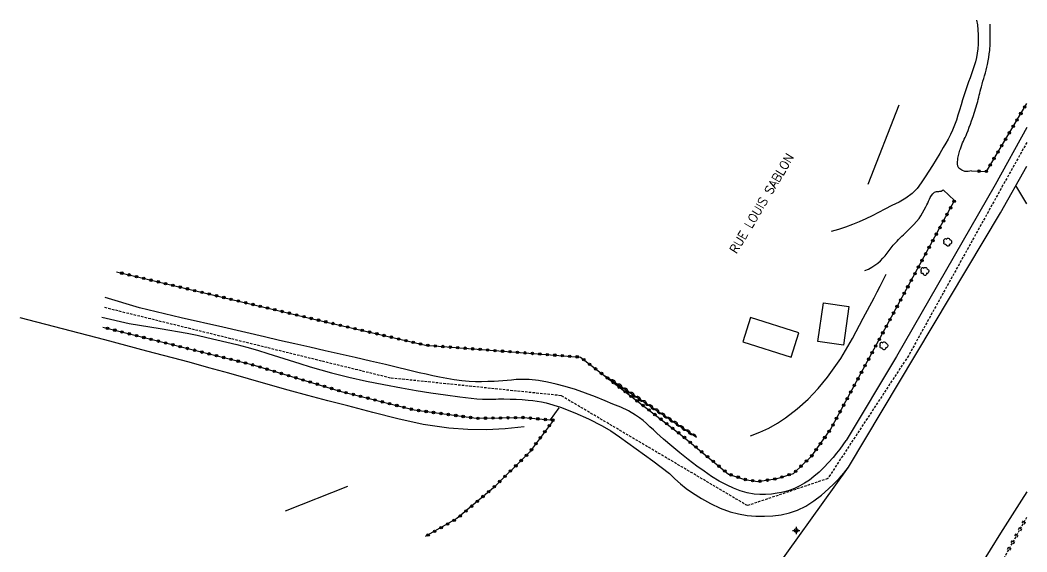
# Model space of a CAD drawing. Header units: millimetres. Extents: x 163000 to 164000, y 152000 to 153000.
# Drawn here: x 163798.3 to 164000, y 152319.2 to 152425.8 of the extents above; entities that cross this region are included whole.
import ezdxf

# ---------------------------------------------------------------- set-up
doc = ezdxf.new("R2010")
doc.units = ezdxf.units.MM
doc.linetypes.add('DASHED', pattern=[0.75, 0.5, -0.25])
doc.layers.get('0').update_dxf_attribs({"linetype": 'CONTINUOUS'})
for name, color, linetype in [('W0001', 6, 'DASHED'), ('W0008', 7, 'CONTINUOUS'), ('W0017', 7, 'CONTINUOUS'), ('W0104', 1, 'CONTINUOUS'), ('W0220', 5, 'DASHED'), ('W0300', 7, 'CONTINUOUS'), ('W0310', 3, 'CONTINUOUS'), ('W0323', 7, 'CONTINUOUS'), ('W0330', 7, 'CONTINUOUS'), ('W0853', 7, 'CONTINUOUS'), ('W0989', 7, 'CONTINUOUS')]:
    doc.layers.add(name, color=color, linetype=linetype)
doc.styles.get("Standard").update_dxf_attribs({"font": 'romans.shx', "width": 0.85})

# ---------------------------------------------------------------- blocks, each defined once
blk = doc.blocks.new('T853')
for p, q in [((-0.75, 0), (0.75, 0)), ((0, 0.75), (0, -0.75))]:
    blk.add_line(p, q)
blk.add_ellipse((0, 0), major_axis=(-0.265, 0.265), ratio=1, start_param=3.926991, end_param=10.210176)
blk = doc.blocks.new('T300')
for p, q in [((-0.8, 0.51), (-0.86, 0.34)), ((-0.86, 0.34), (-0.86, 0.17)), ((-0.86, 0.17), (-0.74, 0.06)), ((-0.69, 0.63), (-0.8, 0.51)), ((-0.8, -0.06), (-0.74, 0.06)), ((-0.74, 0.06), (-0.69, 0.11)), ((-0.57, 0.69), (-0.69, 0.63)), ((-0.46, 0.69), (-0.57, 0.69)), ((-0.29, 0.63), (-0.46, 0.69)), ((-0.29, 0.63), (-0.17, 0.74)), ((-0.23, 0.57), (-0.29, 0.63)), ((-0.17, 0.74), (-0.06, 0.8)), ((-0.06, 0.8), (0.06, 0.8)), ((0.06, 0.8), (0.23, 0.74)), ((0.23, 0.74), (0.34, 0.63)), ((0.34, 0.63), (0.4, 0.51)), ((0.46, 0.46), (0.34, 0.46)), ((0.4, 0.51), (0.4, 0.46)), ((0.57, 0.4), (0.46, 0.46)), ((0.57, 0.4), (0.69, 0.29)), ((0.69, 0.29), (0.74, 0.17)), ((0.74, 0.06), (0.69, -0.17)), ((0.74, 0.17), (0.74, 0.06)), ((-0.8, -0.17), (-0.8, -0.06)), ((-0.8, -0.23), (-0.8, -0.17)), ((-0.74, -0.34), (-0.8, -0.23)), ((-0.69, -0.4), (-0.74, -0.34)), ((-0.51, -0.46), (-0.69, -0.4)), ((-0.4, -0.46), (-0.51, -0.46)), ((-0.4, -0.46), (-0.34, -0.46)), ((-0.34, -0.46), (-0.34, -0.4)), ((-0.34, -0.51), (-0.34, -0.46)), ((-0.29, -0.63), (-0.34, -0.51)), ((-0.17, -0.74), (-0.29, -0.63)), ((-0.06, -0.8), (-0.17, -0.74)), ((0.06, -0.8), (-0.06, -0.8)), ((0.17, -0.74), (0.06, -0.8)), ((0.23, -0.69), (0.17, -0.74)), ((0.29, -0.46), (0.23, -0.46)), ((0.29, -0.63), (0.23, -0.69)), ((0.46, -0.4), (0.29, -0.46)), ((0.34, -0.51), (0.29, -0.63)), ((0.34, -0.51), (0.34, -0.46)), ((0.57, -0.34), (0.46, -0.4)), ((0.63, -0.29), (0.57, -0.34)), ((0.69, -0.17), (0.63, -0.29))]:
    blk.add_line(p, q)
blk = doc.blocks.new('t323o')
at = {"color": 0, "linetype": 'Continuous'}
for radius in [0.25, 0.15]:
    blk.add_circle((0, 0), radius, dxfattribs=at)
blk = doc.blocks.new('t310o')
at = {"color": 0, "linetype": 'Continuous'}
for centre, start, end in [((-0.5, 0.38), 216.8699, 323.1304), ((0.5, -0.37), 36.8699, 143.1303)]:
    blk.add_arc(centre, 0.625, start, end, dxfattribs=at)
blk = doc.blocks.new('t220o')
at = {"color": 0, "linetype": 'Continuous'}
for p, q in [((-0.25, 0.25), (0.25, 0.25)), ((-0.25, -0.25), (0.25, -0.25))]:
    blk.add_line(p, q, dxfattribs=at)

msp = doc.modelspace()

# ---------------------------------------------------------------- linework, layer by layer
at = {"layer": 'W0001'}
msp.add_lwpolyline([(164000, 152401.31), (163995.19, 152392.71), (163976.27, 152358.53), (163960.1, 152333.9), (163944.02, 152328.48), (163906.68, 152350.53), (163872.48, 152354.07), (163851.4, 152359.26), (163815, 152368.24)], dxfattribs=at)
at = {"layer": 'W0008'}
for points in [[(164000, 152404.28), (163993.64, 152392.84), (163973.9, 152358.36), (163963.79, 152341.56)], [(163964.25, 152336.17), (163994.71, 152387.22), (164000, 152396.56)], [(163963.76, 152341.56), (163963.16, 152340.68), (163962.52, 152339.82), (163961.86, 152338.98), (163961.18, 152338.16), (163960.28, 152337.14), (163959.35, 152336.14), (163958.38, 152335.19), (163957.34, 152334.3), (163956.43, 152333.62), (163955.48, 152332.99), (163954.48, 152332.43), (163953.45, 152331.93), (163952.6, 152331.6), (163951.73, 152331.33), (163950.84, 152331.12), (163949.95, 152330.95), (163948.81, 152330.8), (163947.66, 152330.7), (163946.5, 152330.69), (163945.35, 152330.79), (163943.94, 152331.06), (163942.57, 152331.47), (163941.24, 152331.98), (163939.94, 152332.56), (163938.34, 152333.4), (163936.81, 152334.35), (163935.33, 152335.38), (163933.87, 152336.42), (163932.16, 152337.71), (163930.49, 152339.05), (163928.85, 152340.43), (163927.21, 152341.8), (163926.51, 152342.41), (163925.83, 152343.03), (163925.16, 152343.67), (163924.49, 152344.3), (163923.81, 152344.93), (163923.11, 152345.54), (163922.38, 152346.11), (163921.61, 152346.64), (163920.15, 152347.49), (163918.62, 152348.2), (163917.07, 152348.84), (163915.52, 152349.47), (163913.54, 152350.28), (163911.56, 152351.05), (163909.54, 152351.76), (163907.5, 152352.38), (163905.72, 152352.85), (163903.93, 152353.26), (163902.12, 152353.57), (163900.29, 152353.77), (163899.41, 152353.8), (163898.53, 152353.79), (163897.65, 152353.74), (163896.77, 152353.66), (163895.9, 152353.58), (163895.03, 152353.5), (163894.15, 152353.43), (163893.28, 152353.39), (163892.02, 152353.35), (163890.76, 152353.31), (163889.5, 152353.31), (163888.25, 152353.36), (163886.76, 152353.5), (163885.28, 152353.71), (163883.81, 152353.96), (163882.34, 152354.23), (163880.98, 152354.51), (163879.62, 152354.81), (163878.26, 152355.12), (163876.91, 152355.46), (163875.55, 152355.79), (163874.2, 152356.13), (163872.85, 152356.47), (163871.49, 152356.79), (163868.47, 152357.48), (163865.44, 152358.17), (163862.41, 152358.86), (163859.38, 152359.54), (163856.35, 152360.23), (163853.32, 152360.91), (163850.29, 152361.61), (163847.27, 152362.31), (163838.91, 152364.24), (163830.55, 152366.17), (163822.21, 152368.16), (163815.32, 152370.2)], [(163814.68, 152366.29), (163814.68, 152366.29), (163820.14, 152365.02), (163820.14, 152365.02), (163826.32, 152363.97), (163831.75, 152363.07), (163831.75, 152363.07), (163833.74, 152362.63), (163835.73, 152362.18), (163837.73, 152361.72), (163839.71, 152361.25), (163841.7, 152360.76), (163843.68, 152360.24), (163845.82, 152359.64), (163847.95, 152359), (163850.07, 152358.33), (163852.18, 152357.65), (163854.3, 152356.97), (163856.42, 152356.31), (163858.55, 152355.68), (163860.7, 152355.1), (163864.18, 152354.25), (163867.67, 152353.47), (163871.18, 152352.75), (163874.7, 152352.08), (163877.62, 152351.58), (163880.55, 152351.12), (163883.49, 152350.71), (163886.42, 152350.31), (163887.55, 152350.17), (163888.67, 152350.02), (163889.8, 152349.9), (163890.94, 152349.83), (163891.47, 152349.81), (163892.01, 152349.81), (163892.55, 152349.82), (163893.09, 152349.84), (163893.62, 152349.86), (163894.16, 152349.87), (163894.7, 152349.88), (163895.23, 152349.88), (163896.45, 152349.85), (163897.67, 152349.81), (163898.89, 152349.74), (163900.1, 152349.63), (163901, 152349.55), (163901.89, 152349.45), (163902.78, 152349.32), (163903.66, 152349.12), (163906.57, 152348.21), (163909.41, 152347.12), (163912.19, 152345.87), (163914.89, 152344.5), (163916.67, 152343.45), (163918.37, 152342.3), (163920.03, 152341.1), (163921.69, 152339.9), (163923.39, 152338.68), (163925.08, 152337.44), (163926.76, 152336.18), (163928.41, 152334.9)], [(163928.41, 152334.9), (163929.47, 152333.83), (163930.59, 152332.83), (163931.77, 152331.9), (163933, 152331.04), (163934.79, 152329.91), (163936.63, 152328.88), (163938.54, 152327.98), (163940.54, 152327.26), (163942.22, 152326.82), (163943.94, 152326.53), (163945.68, 152326.38), (163947.42, 152326.36), (163949.09, 152326.45), (163950.77, 152326.65), (163952.42, 152327.01), (163954.02, 152327.55), (163955.73, 152328.4), (163957.32, 152329.44), (163958.82, 152330.61), (163960.25, 152331.82), (163961.34, 152332.82), (163962.37, 152333.89), (163963.34, 152335), (163964.25, 152336.17)]]:
    msp.add_lwpolyline(points, dxfattribs=at)
at = {"layer": 'W0017'}
for points in [[(163989.93, 152425.83), (163990.08, 152424.86), (163990.19, 152423.87), (163990.24, 152422.89), (163990.26, 152421.9), (163990.23, 152421), (163990.17, 152420.1), (163990.07, 152419.2), (163989.91, 152418.31), (163989.71, 152417.48), (163989.47, 152416.66), (163989.2, 152415.85), (163988.92, 152415.05), (163988.62, 152414.26), (163988.32, 152413.47), (163988.03, 152412.67), (163987.75, 152411.87), (163987.43, 152410.85), (163987.12, 152409.84), (163986.82, 152408.82), (163986.51, 152407.8), (163986.2, 152406.78), (163985.87, 152405.77), (163985.51, 152404.77), (163985.11, 152403.78), (163984.69, 152402.87), (163984.23, 152401.99), (163983.74, 152401.13), (163983.25, 152400.27), (163982.56, 152399.07), (163981.85, 152397.88), (163981.12, 152396.71), (163980.36, 152395.55), (163979.61, 152394.39), (163978.85, 152393.22), (163978.02, 152392.09), (163977.04, 152391.07), (163975.77, 152390.11), (163974.39, 152389.32), (163972.97, 152388.63), (163971.57, 152387.92), (163970.3, 152387.25), (163969.03, 152386.59), (163967.73, 152385.97), (163966.42, 152385.38), (163965.04, 152384.83), (163963.64, 152384.32), (163962.23, 152383.84), (163960.81, 152383.42)], [(163988.91, 152395.62), (163988.25, 152395.45), (163987.57, 152395.49), (163986.94, 152395.72), (163986.4, 152396.14), (163986.17, 152396.55), (163986.1, 152397.01), (163986.12, 152397.44), (163986.16, 152397.84), (163986.18, 152398.13), (163986.22, 152398.41), (163986.27, 152398.69), (163986.34, 152398.97), (163986.42, 152399.24), (163986.5, 152399.51), (163986.58, 152399.79), (163986.67, 152400.05), (163986.81, 152400.44), (163986.96, 152400.83), (163987.12, 152401.2), (163987.3, 152401.58), (163987.47, 152401.95), (163987.64, 152402.32), (163987.81, 152402.7), (163987.97, 152403.07), (163988.21, 152403.71), (163988.45, 152404.35), (163988.68, 152404.99), (163988.91, 152405.64), (163989.21, 152406.5), (163989.5, 152407.37), (163989.78, 152408.24), (163990.04, 152409.12), (163990.16, 152409.53), (163990.27, 152409.95), (163990.37, 152410.37), (163990.47, 152410.79), (163990.57, 152411.2), (163990.67, 152411.62), (163990.77, 152412.04), (163990.88, 152412.46), (163991.03, 152413.02), (163991.19, 152413.58), (163991.36, 152414.13), (163991.52, 152414.69), (163991.69, 152415.25), (163991.84, 152415.81), (163991.99, 152416.37), (163992.12, 152416.94), (163992.26, 152417.64), (163992.38, 152418.34), (163992.48, 152419.05), (163992.55, 152419.77), (163992.64, 152421.08), (163992.68, 152422.4), (163992.68, 152423.71), (163992.63, 152425.03)], [(163967.55, 152375.65), (163968.25, 152375.93), (163968.92, 152376.28), (163969.56, 152376.68), (163970.17, 152377.13), (163970.67, 152377.58), (163971.14, 152378.07), (163971.58, 152378.59), (163972, 152379.12), (163972.4, 152379.65), (163972.81, 152380.18), (163973.23, 152380.7), (163973.67, 152381.2), (163973.99, 152381.53), (163974.31, 152381.86), (163974.63, 152382.18), (163974.96, 152382.49), (163975.29, 152382.81), (163975.62, 152383.12), (163975.94, 152383.44), (163976.26, 152383.77), (163976.81, 152384.32), (163977.36, 152384.88), (163977.9, 152385.45), (163978.39, 152386.06), (163978.77, 152386.62), (163979.11, 152387.21), (163979.44, 152387.81), (163979.77, 152388.4), (163979.96, 152388.77), (163980.13, 152389.15), (163980.29, 152389.54), (163980.46, 152389.92), (163980.65, 152390.3), (163980.88, 152390.68), (163981.15, 152391.02), (163981.47, 152391.32), (163981.67, 152391.43), (163981.9, 152391.47), (163982.13, 152391.49), (163982.34, 152391.49), (163982.57, 152391.51), (163982.8, 152391.56), (163983.03, 152391.66), (163983.22, 152391.83)], [(163983.22, 152391.83), (163985.51, 152389.66)]]:
    msp.add_lwpolyline(points, dxfattribs=at)
at = {"layer": 'W0104'}
for points in [[(163958.13, 152361.38), (163959.25, 152369.16), (163964.36, 152368.43), (163963.25, 152360.65), (163958.13, 152361.38)], [(163944.62, 152366.2), (163943.07, 152361.3), (163952.75, 152358.23), (163954.3, 152363.13), (163944.62, 152366.2)]]:
    msp.add_lwpolyline(points, close=True, dxfattribs=at)
at = {"layer": 'W0220'}
msp.add_lwpolyline([(163989.95, 152308.06), (164000, 152326.19)], dxfattribs=at)
at = {"layer": 'W0300'}
for points in [[(163968.2, 152392.94), (163974.43, 152408.87)], [(163944.63, 152342.51), (163946.48, 152343.21), (163948.28, 152344.04), (163950.01, 152345), (163951.67, 152346.09), (163953.99, 152347.89), (163956.17, 152349.85), (163958.2, 152351.97), (163960.08, 152354.21), (163962.75, 152358), (163965.07, 152362.01), (163967.22, 152366.09), (163969.39, 152370.15), (163970.02, 152371.32), (163970.63, 152372.49), (163971.23, 152373.68), (163971.81, 152374.87)], [(163899.26, 152344.25), (163895.5, 152343.87), (163891.73, 152343.71), (163887.96, 152343.76), (163884.19, 152344.03), (163879.05, 152344.78), (163873.97, 152345.89), (163868.94, 152347.18), (163863.93, 152348.47), (163859.94, 152349.48), (163855.96, 152350.54), (163851.98, 152351.64), (163848.02, 152352.76), (163844.05, 152353.89), (163840.09, 152355.02), (163836.12, 152356.14), (163832.15, 152357.22), (163823.69, 152359.48), (163815.23, 152361.72), (163806.76, 152363.93), (163798.29, 152366.11)], [(163863.85, 152332.31), (163851.37, 152327.37)]]:
    msp.add_lwpolyline(points, dxfattribs=at)
at = {"layer": 'W0310'}
msp.add_lwpolyline([(163915.53, 152354.51), (163933.82, 152342.18)], dxfattribs=at)
at = {"layer": 'W0323'}
for points in [[(163988.91, 152395.62), (163991.88, 152395.48), (164000, 152409.12)], [(163817.59, 152375.36), (163856.89, 152365.95), (163879.54, 152360.65), (163910.54, 152358.26), (163930.88, 152342.56), (163940.24, 152334.81), (163943.45, 152333.75), (163946.11, 152333.32), (163949.95, 152333.89), (163953.24, 152334.95), (163956.93, 152338.49), (163960.66, 152343.76), (163985.51, 152389.66)], [(163814.87, 152364.26), (163844.71, 152356.76), (163862.58, 152351.4), (163877.26, 152347.68), (163889.69, 152345.99), (163899.15, 152346.15), (163905.13, 152345.61), (163900.37, 152339.19), (163893.11, 152332.07), (163885.82, 152325.87), (163879.44, 152322.28)]]:
    msp.add_lwpolyline(points, dxfattribs=at)
at = {"layer": 'W0330'}
for points in [[(164000, 152389.01), (163997.78, 152392.64)], [(163906.22, 152348.07), (163904.47, 152345.67)], [(163946.82, 152311.86), (163964.25, 152336.17)], [(164000, 152331.27), (163998.95, 152329.6), (163994.73, 152322.95), (163990.59, 152316.25)]]:
    msp.add_lwpolyline(points, dxfattribs=at)

# ---------------------------------------------------------------- block references
at = {"layer": 'W0220', "rotation": 60.99630754353236}
for p in [(163999.4, 152325.11), (163997.95, 152322.49), (163998.67, 152323.8), (163997.22, 152321.18), (163996.49, 152319.86)]:
    msp.add_blockref('t220o', p, dxfattribs=at)
at = {"layer": 'W0300'}
for p in [(163984.19, 152381.29), (163979.61, 152375.46), (163971.38, 152360.52)]:
    msp.add_blockref('T300', p, dxfattribs=at)
at = {"layer": 'W0310', "rotation": 326.0184017721612}
for p in [(163916.78, 152353.67), (163918.02, 152352.83), (163919.26, 152351.99), (163920.51, 152351.15), (163921.75, 152350.32), (163923, 152349.48), (163924.24, 152348.64), (163925.48, 152347.8), (163926.73, 152346.96), (163927.97, 152346.12), (163929.22, 152345.29), (163930.46, 152344.45), (163931.7, 152343.61), (163932.95, 152342.77)]:
    msp.add_blockref('t310o', p, dxfattribs=at)
at = {"layer": 'W0323'}
for p, rotation in [((163998.8, 152407.11), 59.22678855336376), ((163999.57, 152408.4), 59.22678855336376), ((163998.03, 152405.82), 59.22678855336376), ((163996.5, 152403.24), 59.22678855336376), ((163997.27, 152404.53), 59.22678855336376), ((163995.73, 152401.95), 59.22678855336376), ((163994.2, 152399.38), 59.22678855336376), ((163994.96, 152400.67), 59.22678855336376), ((163993.43, 152398.09), 59.22678855336376), ((163990.41, 152395.55), 357.3736048039485), ((163991.89, 152395.51), 59.22678855336376), ((163992.66, 152396.8), 59.22678855336376), ((163985.43, 152389.51), 61.5658202565192), ((163984, 152386.87), 61.5658202565192), ((163984.72, 152388.19), 61.5658202565192), ((163983.29, 152385.55), 61.5658202565192), ((163981.86, 152382.92), 61.5658202565192), ((163982.58, 152384.24), 61.5658202565192), ((163981.15, 152381.6), 61.5658202565192), ((163979.72, 152378.96), 61.5658202565192), ((163980.43, 152380.28), 61.5658202565192), ((163979, 152377.64), 61.5658202565192), ((163818.68, 152375.1), 346.5419680972122), ((163820.14, 152374.75), 346.5419680972122), ((163977.58, 152375), 61.5658202565192), ((163978.29, 152376.32), 61.5658202565192), ((163821.6, 152374.4), 346.5419680972122), ((163823.05, 152374.05), 346.5419680972122), ((163824.51, 152373.7), 346.5419680972122), ((163825.97, 152373.35), 346.5419680972122), ((163827.43, 152373), 346.5419680972122), ((163976.86, 152373.68), 61.5658202565192), ((163828.89, 152372.65), 346.5419680972122), ((163830.35, 152372.3), 346.5419680972122), ((163831.81, 152371.95), 346.5419680972122), ((163833.27, 152371.6), 346.5419680972122), ((163834.72, 152371.26), 346.5419680972122), ((163836.18, 152370.91), 346.5419680972122), ((163975.43, 152371.05), 61.5658202565192), ((163976.15, 152372.36), 61.5658202565192), ((163837.64, 152370.56), 346.5419680972122), ((163839.1, 152370.21), 346.5419680972122), ((163840.56, 152369.86), 346.5419680972122), ((163842.02, 152369.51), 346.5419680972122), ((163843.48, 152369.16), 346.5419680972122), ((163844.94, 152368.81), 346.5419680972122), ((163974.72, 152369.73), 61.5658202565192), ((163846.4, 152368.46), 346.5419680972122), ((163847.85, 152368.11), 346.5419680972122), ((163849.31, 152367.76), 346.5419680972122), ((163850.77, 152367.42), 346.5419680972122), ((163852.23, 152367.07), 346.5419680972122), ((163853.69, 152366.72), 346.5419680972122), ((163973.29, 152367.09), 61.5658202565192), ((163974, 152368.41), 61.5658202565192), ((163855.15, 152366.37), 346.5419680972122), ((163856.61, 152366.02), 346.5419680972122), ((163858.07, 152365.68), 346.8246734703933), ((163859.53, 152365.33), 346.8246734703933), ((163860.99, 152364.99), 346.8246734703933), ((163862.45, 152364.65), 346.8246734703933), ((163972.58, 152365.77), 61.5658202565192), ((163815.8, 152364.03), 345.8860060986368), ((163817.26, 152363.66), 345.8860060986368), ((163818.71, 152363.3), 345.8860060986368), ((163820.17, 152362.93), 345.8860060986368), ((163863.91, 152364.31), 346.8246734703933), ((163865.37, 152363.97), 346.8246734703933), ((163866.83, 152363.62), 346.8246734703933), ((163868.29, 152363.28), 346.8246734703933), ((163869.75, 152362.94), 346.8246734703933), ((163871.21, 152362.6), 346.8246734703933), ((163971.15, 152363.13), 61.5658202565192), ((163971.86, 152364.45), 61.5658202565192), ((163821.62, 152362.56), 345.8860060986368), ((163823.08, 152362.2), 345.8860060986368), ((163824.53, 152361.83), 345.8860060986368), ((163825.99, 152361.47), 345.8860060986368), ((163827.44, 152361.1), 345.8860060986368), ((163828.9, 152360.74), 345.8860060986368), ((163872.67, 152362.26), 346.8246734703933), ((163874.13, 152361.91), 346.8246734703933), ((163875.59, 152361.57), 346.8246734703933), ((163877.05, 152361.23), 346.8246734703933), ((163878.51, 152360.89), 346.8246734703933), ((163879.99, 152360.61), 355.5859210056412), ((163970.43, 152361.81), 61.5658202565192), ((163830.35, 152360.37), 345.8860060986368), ((163831.8, 152360), 345.8860060986368), ((163833.26, 152359.64), 345.8860060986368), ((163834.71, 152359.27), 345.8860060986368), ((163836.17, 152358.91), 345.8860060986368), ((163881.48, 152360.5), 355.5859210056412), ((163882.98, 152360.38), 355.5859210056412), ((163884.47, 152360.27), 355.5859210056412), ((163885.97, 152360.15), 355.5859210056412), ((163887.46, 152360.04), 355.5859210056412), ((163888.96, 152359.92), 355.5859210056412), ((163890.45, 152359.81), 355.5859210056412), ((163891.95, 152359.69), 355.5859210056412), ((163893.45, 152359.57), 355.5859210056412), ((163894.94, 152359.46), 355.5859210056412), ((163896.44, 152359.34), 355.5859210056412), ((163897.93, 152359.23), 355.5859210056412), ((163899.43, 152359.11), 355.5859210056412), ((163900.92, 152359), 355.5859210056412), ((163902.42, 152358.88), 355.5859210056412), ((163903.91, 152358.77), 355.5859210056412), ((163905.41, 152358.65), 355.5859210056412), ((163969.01, 152359.17), 61.5658202565192), ((163969.72, 152360.49), 61.5658202565192), ((163837.62, 152358.54), 345.8860060986368), ((163839.08, 152358.18), 345.8860060986368), ((163840.53, 152357.81), 345.8860060986368), ((163841.99, 152357.44), 345.8860060986368), ((163843.44, 152357.08), 345.8860060986368), ((163844.89, 152356.7), 343.3087551155813), ((163906.91, 152358.54), 355.5859210056412), ((163908.4, 152358.42), 355.5859210056412), ((163909.9, 152358.31), 355.5859210056412), ((163911.22, 152357.74), 322.3537514226788), ((163912.4, 152356.82), 322.3537514226788), ((163967.58, 152356.54), 61.5658202565192), ((163968.29, 152357.85), 61.5658202565192), ((163846.33, 152356.27), 343.3087551155813), ((163847.77, 152355.84), 343.3087551155813), ((163849.21, 152355.41), 343.3087551155813), ((163850.64, 152354.98), 343.3087551155813), ((163852.08, 152354.55), 343.3087551155813), ((163913.59, 152355.9), 322.3537514226788), ((163914.78, 152354.99), 322.3537514226788), ((163966.86, 152355.22), 61.5658202565192), ((163853.52, 152354.12), 343.3087551155813), ((163854.95, 152353.69), 343.3087551155813), ((163856.39, 152353.26), 343.3087551155813), ((163857.83, 152352.83), 343.3087551155813), ((163915.97, 152354.07), 322.3537514226788), ((163917.16, 152353.15), 322.3537514226788), ((163965.43, 152352.58), 61.5658202565192), ((163966.15, 152353.9), 61.5658202565192), ((163859.26, 152352.4), 343.3087551155813), ((163860.7, 152351.96), 343.3087551155813), ((163862.14, 152351.53), 343.3087551155813), ((163863.59, 152351.15), 345.7642085426331), ((163865.04, 152350.78), 345.7642085426331), ((163918.34, 152352.24), 322.3537514226788), ((163919.53, 152351.32), 322.3537514226788), ((163964.72, 152351.26), 61.5658202565192), ((163866.49, 152350.41), 345.7642085426331), ((163867.95, 152350.04), 345.7642085426331), ((163869.4, 152349.67), 345.7642085426331), ((163870.85, 152349.3), 345.7642085426331), ((163872.31, 152348.93), 345.7642085426331), ((163873.76, 152348.56), 345.7642085426331), ((163920.72, 152350.41), 322.3537514226788), ((163921.91, 152349.49), 322.3537514226788), ((163923.09, 152348.57), 322.3537514226788), ((163963.29, 152348.62), 61.5658202565192), ((163964.01, 152349.94), 61.5658202565192), ((163875.22, 152348.2), 345.7642085426331), ((163876.67, 152347.83), 345.7642085426331), ((163878.14, 152347.56), 352.2740017660182), ((163879.63, 152347.36), 352.2740017660182), ((163881.12, 152347.15), 352.2740017660182), ((163882.6, 152346.95), 352.2740017660182), ((163884.09, 152346.75), 352.2740017660182), ((163885.58, 152346.55), 352.2740017660182), ((163924.28, 152347.66), 322.3537514226788), ((163925.47, 152346.74), 322.3537514226788), ((163962.58, 152347.3), 61.5658202565192), ((163887.06, 152346.35), 352.2740017660182), ((163888.55, 152346.15), 352.2740017660182), ((163890.04, 152346), 0.9877577903771414), ((163891.54, 152346.02), 0.9877577903771414), ((163893.04, 152346.05), 0.9877577903771414), ((163894.54, 152346.07), 0.9877577903771414), ((163896.04, 152346.1), 0.9877577903771414), ((163897.54, 152346.13), 0.9877577903771414), ((163899.04, 152346.15), 0.9877577903771414), ((163900.53, 152346.03), 354.805572818465), ((163902.02, 152345.89), 354.805572818465), ((163903.52, 152345.76), 354.805572818465), ((163904.31, 152344.5), 233.4421234912305), ((163905.01, 152345.62), 354.805572818465), ((163926.66, 152345.83), 322.3537514226788), ((163927.84, 152344.91), 322.3537514226788), ((163961.15, 152344.66), 61.5658202565192), ((163961.86, 152345.98), 61.5658202565192), ((163903.42, 152343.3), 233.4421234912305), ((163929.03, 152343.99), 322.3537514226788), ((163930.22, 152343.08), 322.3537514226788), ((163960.39, 152343.38), 54.77080823534418), ((163901.63, 152340.89), 233.4421234912305), ((163902.52, 152342.09), 233.4421234912305), ((163931.39, 152342.14), 320.3586449409208), ((163932.55, 152341.19), 320.3586449409208), ((163958.66, 152340.92), 54.77080823534418), ((163959.52, 152342.15), 54.77080823534418), ((163899.74, 152338.57), 224.4584662335493), ((163900.74, 152339.68), 233.4421234912305), ((163933.7, 152340.23), 320.3586449409208), ((163934.86, 152339.27), 320.3586449409208), ((163956.92, 152338.48), 43.70783656765592), ((163957.79, 152339.7), 54.77080823534418), ((163897.6, 152336.47), 224.4584662335493), ((163898.67, 152337.52), 224.4584662335493), ((163936.01, 152338.31), 320.3586449409208), ((163937.17, 152337.36), 320.3586449409208), ((163938.32, 152336.4), 320.3586449409208), ((163954.76, 152336.4), 43.70783656765592), ((163955.84, 152337.44), 43.70783656765592), ((163895.45, 152334.37), 224.4584662335493), ((163896.53, 152335.42), 224.4584662335493), ((163939.48, 152335.44), 320.3586449409208), ((163940.73, 152334.65), 341.7108475164137), ((163952.38, 152334.68), 17.86485829161706), ((163953.67, 152335.37), 43.70783656765592), ((163894.38, 152333.32), 224.4584662335493), ((163942.15, 152334.18), 341.7108475164137), ((163943.58, 152333.73), 350.7274093337068), ((163945.06, 152333.49), 350.7274093337068), ((163946.54, 152333.38), 8.471143699351286), ((163948.03, 152333.6), 8.471143699351286), ((163949.51, 152333.83), 8.471143699351286), ((163950.95, 152334.21), 17.86485829161706), ((163891.04, 152330.31), 220.3893519076172), ((163892.18, 152331.28), 220.3893519076172), ((163893.31, 152332.27), 224.4584662335493), ((163888.76, 152328.36), 220.3893519076172), ((163889.9, 152329.33), 220.3893519076172), ((163886.47, 152326.42), 220.3893519076172), ((163887.61, 152327.39), 220.3893519076172), ((163883.95, 152324.81), 209.3505360986046), ((163885.26, 152325.55), 209.3505360986046), ((163880.03, 152322.61), 209.3505360986046), ((163881.34, 152323.34), 209.3505360986046), ((163882.64, 152324.08), 209.3505360986046)]:
    msp.add_blockref('t323o', p, dxfattribs=dict(at, rotation=rotation))
at = {"layer": 'W0853'}
msp.add_blockref('T853', (163953.77, 152323.5), dxfattribs=at)

# ---------------------------------------------------------------- texts
at = {"layer": 'W0989'}
msp.add_text('RUE LOUIS SABLON', height=1.75, rotation=59.418, dxfattribs=at).set_placement((163941.83, 152378.88))

doc.saveas('drawing.dxf')
